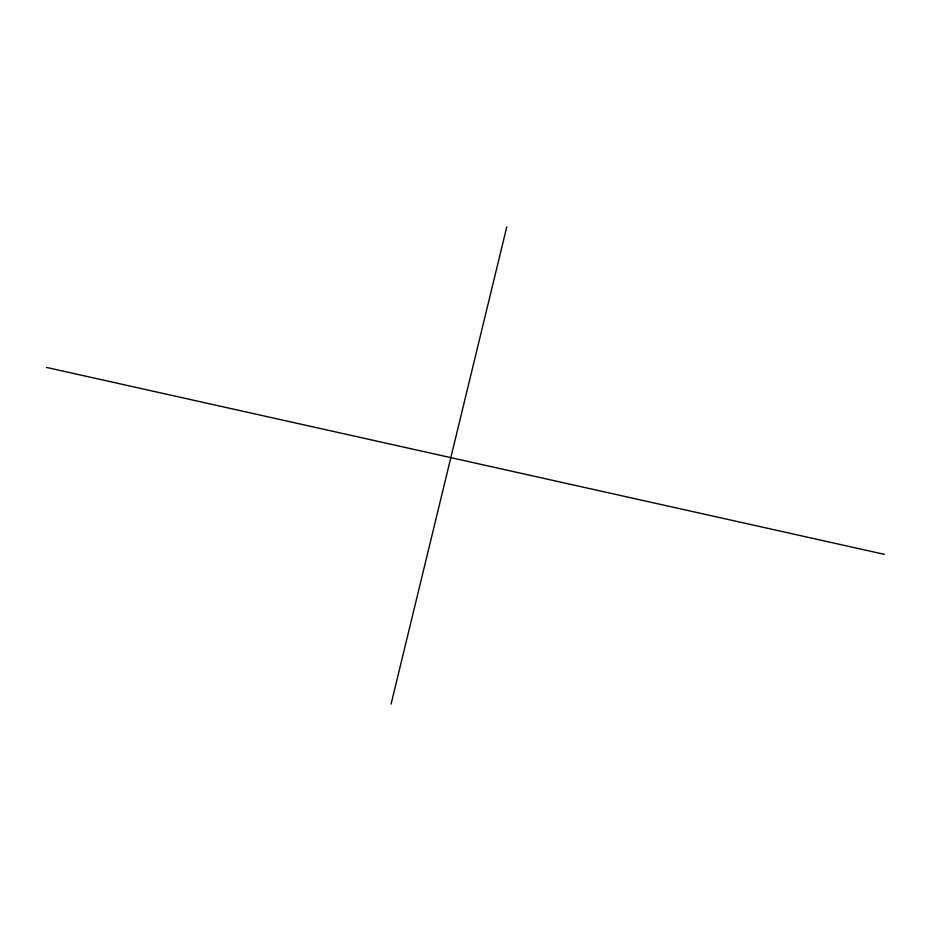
<?xml version="1.0" encoding="UTF-8"?>
<svg xmlns="http://www.w3.org/2000/svg" width="931" height="931" viewBox="0 0 931 931"><rect width="100%" height="100%" fill="white"/><g stroke="black" fill="none" stroke-linecap="round" stroke-linejoin="round"><path stroke-width="1.4" d="M391.078 704.069L506.767 226.931M46.55 367.442L884.45 554.364"/></g></svg>
